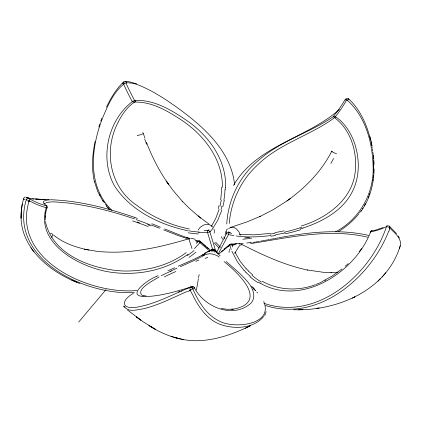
<?xml version="1.0" encoding="UTF-8"?>
<svg xmlns="http://www.w3.org/2000/svg" width="422" height="422" viewBox="0 0 422 422"><rect width="100%" height="100%" fill="white"/><g stroke="black" fill="none" stroke-linecap="round" stroke-linejoin="round"><path stroke-width="0.63" d="M216.528 250.969L216.502 252.567M225.111 234.574L225.765 231.398M226.551 229.399L226.598 233.498L216.528 252.525M88.921 250.056C74.177 247.186 101.085 252.456 102.177 251.77C111.271 252.456 120.412 252.256 129.485 251.417C149.726 249.486 169.528 244.512 188.977 238.741L189.225 239.844A10.93 0.295 71.5 0 0 189.779 241.732L191.947 248.474M225.58 187.437C226.598 160.808 209.708 137.076 188.877 122C173.152 111.007 155.132 99.624 135.23 100.373M228.735 233.034L228.571 234.421M228.75 231.53L228.729 232.749L231.752 233.329M207.487 232.232L212.582 249.302M45.186 215.837L45.254 220.02M374.108 168.937C373.86 184.034 369.825 199.358 360.799 211.633M260.079 283.093C301.646 307.174 355.424 272.137 370.674 231.783M45.344 217.298L45.829 212.213L47.211 207.218M373.686 172.456L373.692 160.787M263.956 303.318C316.88 321.733 370.832 274.384 386.515 226.508M226.762 223.908C228.128 199.258 239.875 175.362 259.182 159.811C280.736 140.737 311.726 131.944 333.981 116.15M21.348 210.768C17.497 246.258 49.738 272.512 79.953 283.542M229.209 223.46C231.05 201.901 240.514 180.959 256.376 166.083C278.32 143.765 309.859 135.905 334.562 117.696C350.635 129.712 357.186 151.181 355.329 170.599C353.108 199.226 326.892 218.127 301.377 225.97M373.449 175.578L373.233 177.646M372.821 180.721L372.974 179.698M229.257 250.452L229.088 252.361M22.266 203.968L21.227 211.891L21.111 218.216L21.49 208.943L22.266 203.968L23.785 198.071L25.304 196.979M45.423 213.284L45.629 212.013M228.566 234.463L218.622 253.242M198.013 280.973L196.43 290.067M198.108 280.419L198.398 278.752M198.593 277.644L199.147 274.485M221.292 199.981L219.962 206.284M95.082 141.481C92.397 154.558 91.331 168.236 94.359 181.349L94.401 181.502M224.277 200.334L222.805 206.806M214.165 233.144L214.339 230.686L213.954 229.088M212.641 251.317L213.237 249.924A1.641 0.902 -44.3 0 1 214.482 249.798M266.145 311.626L264.979 315.123M348.857 99.508L348.772 99.064M345.47 100.236L345.729 99.291M229.426 249.803L229.637 249.18M219.129 209.328L215.663 218.659L211.359 226.419M389.49 228.787L389.812 227.738A2.11 1.546 -41.8 0 0 388.467 225.918M98.864 126.895L99.782 124.021M221.893 209.929L217.752 220.316L212.53 228.845M370.542 232.306L370.643 232.016M399.307 248.663L400.32 245.593C386.895 290.325 337.299 311.204 293.759 309.737M47.064 206.849L47.127 205.999L46.441 205.467A2.01 1.219 -44.4 0 1 46.457 207.17M369.424 194.505L369.751 193.556M46.584 208.22L46.874 207.392M46.362 207.155C34.662 243.647 80.064 267.379 109.493 272.016C136.512 276.194 165.941 270.776 188.048 254.139M29.329 200.434C10.444 259.335 89.137 295.02 137.013 290.51M100.752 121.156L101.776 118.302M388.604 231.414C370.521 277.808 317.882 322.703 265.522 305.496M368.364 197.338L368.733 196.399M264.272 315.434L264.504 314.907M200.144 242.481L194.479 248.584M332.357 151.261A2.891 0.364 22.9 0 0 331.761 151.155C321.743 171.279 305.238 187.859 287.023 200.904L290.463 198.398M106.45 107.082L110.153 99.808L114.373 92.903L118.703 87.074L123.435 82.032M333.586 158.482L330.864 163.472M234.658 253.337L238.52 247.086A10.93 2.084 -61.4 0 1 240.012 245.346L241.463 244.322L241.933 245.113M365.415 203.705L364.455 205.461M189.858 287.53C189.462 290.536 192.949 294.477 193.909 297.452C199.543 308.35 207.408 319.053 219.055 323.98C233.345 329.529 253.279 329.023 263.724 316.463M198.108 230.064L200.207 227.294L203.051 225.374A10.93 9.337 -59 0 1 206.015 224.499C208.468 224.151 211.243 224.958 212.667 227.099M233.487 185.458C256.671 145.321 306.947 138.469 339.499 109.367M44.273 203.594C50.92 200.308 59.207 202.681 66.375 202.829C89.591 205.498 112.342 211.385 134.439 218.886M362.371 208.879L362.915 208.035M360.673 211.359L361.253 210.536M46.209 207.366L46.52 207.376A1.424 0.348 2.9 0 0 47.064 207.313M51.69 237.396L52.576 235.392A4.352 2.474 -43 0 0 52.059 233.767L50.44 233.471M359.201 251.707L361.57 248.532M359.475 212.968L360.082 212.166M143.374 133.579L142.214 134.122A4.352 0.29 -16.6 0 1 139.745 134.934L137.155 135.641M400.267 245.129C401.939 238.003 393.315 231.921 389.311 227.553C388.488 226.962 387.106 226.577 386.552 226.73M229.858 245.477L231.203 249.613M212.018 229.494L212.271 229.172M358.858 213.764C353.272 220.843 346.267 226.698 338.671 231.504M207.851 230.85L207.176 230.238M211.76 229.811L209.882 231.863L216.043 252.045M78.687 322.049L106.043 289.582M208.969 229.594L207.999 230.692L204.106 230.66M382.015 277.096L385.835 272.691M196.383 243.42L198.451 241.162M216.175 252.477L216.813 251.77M379.805 279.295L380.169 278.91L377.964 281.163M122.422 83.683L123.029 83.055M123.646 82.443L125.418 81.298L129.195 81.768L136.76 83.851M203.103 255.827L205.324 254.482L209.317 253.807A10.93 6.763 10.3 0 1 212.619 254.07L216.776 255.405L219.245 257.13M345.787 99.508L347.174 100.12L348.799 98.985M345.175 266.324L348.224 263.592M124.949 83.187C113.84 91.4 107.985 105.078 102.778 117.564C90.941 147.204 86.695 186.097 111.893 210.314M228.661 228.55L230.839 227.342L234.094 227.606A10.93 7.865 75.6 0 1 236.484 228.977L239.105 232.089L240.308 235.244M204.681 253.253L207.898 251.428M227.331 229.257L227.774 228.888M224.05 248.991L229.943 244.396M342.02 268.951L332.23 275.977L321.743 281.78M221.555 251.438L223.117 250.235M218.749 254.023L229.647 245.44M223.892 249.634L224.673 249.038M227.801 246.648L228.587 246.058M186.223 252.578C168.547 265.797 145.959 271.288 124.126 271.035C93.241 269.8 52.397 255.4 45.407 221.46M208.616 251.686L212.066 249.566M287.24 200.751L273.482 209.539L259.746 216.618L260.179 216.412L246.701 222.014L230.301 227.5M133.394 293.306C118.582 301.967 123.192 310.539 139.123 306.747C157.179 303.218 173.379 293.992 190.364 287.35M132.93 101.185C107.7 119.79 99.012 159.268 114.868 186.477C131.284 211.185 160.086 224.81 188.381 230.903M214.671 252.134L212.878 250.135L211.032 251.317M334.831 117.511L335.759 116.926M207.524 252.161L211.96 249.502M335.654 231.789C359.491 219.261 374.435 192.959 373.085 166.083C372.436 142.193 365.536 116.509 347.174 100.12M204.195 255.326L194.32 260.379L180.4 266.704M159.105 276.89C154.911 279.881 134.713 289.133 142.383 295.653M201.895 255.252L206.405 252.799M204.77 253.87L193.798 259.382L178.242 266.229M156.103 276.531C147.389 279.918 123.076 297.842 147.716 296.497C162.876 295.595 177.53 291.085 191.963 286.659M354.438 297.104L354.923 296.851L352.185 298.222M324.993 280.503L325.726 280.129M127.623 310.096L142.81 321.569L155.549 329.424L148.908 325.515C165.081 336.039 184.514 342.49 203.953 340.322C220.363 338.729 235.988 332.773 250.726 325.631M245.161 328.258L249.813 326.058M170.446 271.209L177.003 268.223M167.909 270.771L174.719 267.754M135.098 100.431L132.951 101.174M321.29 282.276L316.067 284.433M186.788 291.634C172.551 297.79 158.651 305.132 143.469 308.762C137.604 309.569 128.309 312.755 124.479 306.657M190.496 290.046L189.441 290.494M125.592 82.928C134.75 81.995 143.559 87.248 151.567 91.163C163.224 97.582 174.212 105.147 184.789 113.207C208.062 130.936 231.52 154.072 234.595 184.752M125.239 83.071L124.97 83.176M383.123 227.574L375.19 230.196L371.313 230.966M196.541 242.038L198.546 241.516M315.318 284.713C298.212 291.254 278.293 290.347 262.278 281.268M303.017 228.028C322.635 221.518 342.769 210.747 352.402 191.551C359.159 178.147 359.744 162.264 355.925 147.911C352.961 135.694 344.647 121.715 334.266 116.113M181.26 291.122L182.03 290.9M179.746 291.565L178.248 291.987M235.312 243.895L238.472 243.489M284.101 230.839L274.817 232.696M209.871 231.863L207.529 232.538L198.44 232.269M285.219 232.918L275.671 234.769M267.606 239.86L268.978 239.606M274.49 238.572L277.945 237.929M269.663 239.474L273.799 238.699M266.92 239.991L265.549 240.245M264.868 240.366L262.816 240.74M278.636 237.797L287.82 236.172M262.136 240.862L260.775 241.104M230.233 232.485L228.297 232.664M259.419 241.347L258.064 241.579M288.295 236.093L295.838 234.885M257.388 241.695L255.568 241.996M254.661 242.138L252.852 242.423M296.307 234.817C320.208 231.261 344.864 229.953 368.591 235.402M251.496 242.624L250.151 242.819M270.149 233.429L254.229 234.843L239.422 234.374M319.243 307.965L316.194 308.387L317.877 308.155M270.877 235.497C259.43 237.064 247.761 237.496 236.283 235.972M246.701 243.019L250.241 242.555M250.647 243.61C289.191 237.586 328.78 228.049 367.683 237.196M231.567 309.511C270.059 303.117 239.063 273.63 224.077 261.603M233.419 309.073L227.205 309.321L221.139 308.482M337.922 272.211L330.953 272.565L331.233 272.559L323.41 272.296L307.474 270.022L307.754 270.08C284.465 265.206 262.721 255.067 241.632 244.327M238.957 243.721L243.183 243.404M132.629 101.259L132.83 101.454A1.424 0.691 24.2 0 0 134.36 102.103C151.915 101.401 168.141 111.271 182.373 120.645C204.385 135.647 222.958 159.701 222.362 187.415M238.942 244.022L239.954 243.948M231.34 244.776L234.674 244.781M134.37 292.504C85.466 295.78 8.361 259.203 26.306 199.685C26.628 198.329 28.379 197.528 29.519 198.451M190.544 238.435L192.949 238.572L195.254 239.401M233.915 244.259L235.413 244.211M298.391 309.748L302.98 309.611M207.999 230.692L208.41 230.692M231.245 243.995L236.489 243.874M48.799 199.77L35.622 199.105L41.33 199.474M45.634 199.717L32.088 198.635M199.801 241.199L205.746 246.49M145.975 295.917L143.237 295.606M370.236 232.016L370.637 232.079M29.276 200.476L26.338 199.864M125.461 81.304L126.12 81.699L126.452 82.585M233.941 235.634L228.444 234.595M33.955 199.332L33.327 199.21M198.234 241.442L195.782 240.946M189.399 229.004C170.409 225.179 152.284 216.966 136.802 205.345C109.72 187.373 103.274 150.501 118.018 122.522C121.99 114.378 127.444 106.666 135.119 101.649C135.541 101.201 135.388 100.605 135.325 100.383M32.531 199.052L27.715 197.881M183.137 339.546L183.697 339.663L171.105 336.413M198.387 240.936L199.464 241.025M197.776 240.798L195.317 240.192M84.79 249.196C72.885 246.348 62.387 242.323 53.457 234.996M175.125 337.695L179.661 338.871M188.328 239L178.564 235.698L163.662 229.895M188.877 238.293L189.652 238.541M186.266 237.206L189.552 238.293M134.782 217.414C108.602 208.51 81.493 201.199 53.763 199.875C49.965 199.432 37.352 200.149 46.404 205.456M188.977 238.741L189.14 239.016M187.326 237.776L181.787 235.792M27.14 197.696L26.338 197.385M25.22 199.427L23.416 199.047L23.838 199.411M336.545 153.798L334.213 152.833A4.352 0.549 22.9 0 1 332.172 151.751L331.592 151.224M143.264 296.028L142.8 295.848M192.073 286.675L192.527 287.065M181.386 235.645L164.643 228.924M151.05 224.931L159.511 228.244M151.772 223.729L160.413 227.194M71.782 280.066L76.567 282.176M29.371 198.372L26.111 197.269M370.437 232.274L370.205 232.153M217.652 253.232L216.734 252.694M227.347 233.999L226.778 233.646M231.451 244.069A1.641 0.575 87.6 0 1 231.641 244.407L233.229 245.683M209.032 224.119L198.066 215.932L200.751 218.058L200.234 217.647M136.554 317.08L140.948 320.224L138.479 318.478M334.562 117.696L334.256 117.469M136.295 316.843L138.759 318.684M252.672 274.864L248.263 270.971M198.572 216.328L189.251 208.225L182.225 201.194M250.383 276.447L245.952 272.433M200.16 241.305L210.752 250.52M208.362 248.774L206.616 247.25M209.628 251.085L199.986 242.708M226.224 261.503C233.334 267.981 241.025 273.904 247.239 281.3C252.235 287.007 256.919 296.334 251.106 303.08C233.113 319.348 204.011 307.031 194.189 287.435M348.925 99.202L349.659 99.877A52.523 51.837 -39.4 0 1 351.763 101.992C361.564 112.563 367.235 126.289 370.643 140.13M389.459 226.245L396.596 233.693M253.358 288.659L254.039 289.313M220.136 255.806L214.503 249.993M246.211 268.888L240.139 261.26L234.991 252.24M212.878 250.135L212.619 249.866A1.614 0.575 59.9 0 0 212.187 249.497M182.536 201.516L173.136 190.522L166.273 181.043L168.684 184.541L168.536 184.319M243.9 270.291L237.354 261.693L231.884 251.217M254.055 288.986L252.91 287.709L255.526 290.642L251.544 286.111M256.745 292.024L257.557 292.942M109.462 209.212L107.921 207.397M106.423 206.063L109.736 209.934M123.873 83.582L123.788 83.477A2.11 1.055 39.1 0 1 124.084 81.768M107.03 206.289L105.331 204.048M142.72 132.497L143.116 133.02M30.869 247.751L33.934 251.945M168.684 184.541C159.49 171.501 152.142 157.211 146.471 142.309M103.738 201.753L104.519 202.903M123.704 305.987L124.543 307.443M102.979 200.587L103.485 201.363M123.81 306.319L124.021 306.646M103.11 201.516L97.83 191.857L94.359 181.349M398.199 235.919L399.407 237.945M209.797 231.551L209.945 231.847M99.624 194.589L100.241 195.813M192.464 288.231C198.224 301.113 205.889 314.575 219.097 320.984C232.585 328.949 273.999 325.547 263.708 301.498M211.797 249.761L211.95 250.077M214.518 250.009L215.114 251.306M232.643 246.986L231.747 244.765M144.308 136.332L144.878 137.968M146.55 144.35L144.73 138.98M143.38 133.605L144.118 135.784M371.065 141.085L372.056 145.722M369.93 136.601L371.102 141.222M371.144 142.298L371.376 143.38M371.597 144.466L371.814 145.553M372.014 146.645L372.204 147.732M372.389 148.818L372.721 150.997M372.869 152.089L373.138 154.267M373.259 155.354L373.549 158.619M373.465 155.027L374.098 164.322M345.354 99.196A80.818 50.529 -64.6 0 1 333.96 115.607M346.747 99.808A80.929 50.73 -65.3 0 1 335.585 116.393M275.798 235.46A164.96 158.192 0.1 0 1 270.982 236.193M300.591 229.742A156.071 132.835 -5.5 0 1 285.446 233.772M303.038 228.08A143.316 120.481 -5.9 0 1 300.285 228.972M274.933 233.324A159.722 154.172 2.9 0 1 270.249 234.068M301.915 227.205A149.314 128.246 -4.8 0 1 284.46 232.142M345.634 99.233A2.11 1.925 21.6 0 1 348.82 99.017M225.037 238.81A102.857 16.838 -70 0 1 223.876 236.811M222.668 239.2A105.336 19.57 -69.7 0 1 221.418 236.642M226.683 233.197A1.641 1.482 -0.5 0 1 228.313 232.601M334.187 117.527A1.424 1.139 16.7 0 1 333.844 116.103M132.471 101.908A80.818 25.805 69.4 0 1 123.572 83.978M135.082 101.269A80.929 25.71 68.9 0 1 125.983 83.113M221.909 206.205A164.96 100.457 48 0 1 221.07 209.354M224.979 189.357A156.071 104.355 28.8 0 1 223.892 200.197M225.543 187.426A143.316 96.358 27.3 0 1 225.48 189.499M219.002 205.619A159.722 95.066 49.4 0 1 218.243 208.684M221.413 187.157A149.314 98.917 29.9 0 1 220.632 199.738M199.21 232.068A102.857 94.428 60.3 0 1 189.23 230.892M198.451 233.957A105.336 97.63 60.8 0 1 188.201 232.791M208.405 230.628A1.614 1.393 39.7 0 1 209.876 231.514M207.455 232.227A1.641 0.564 -87.8 0 1 207.846 230.787M199.859 241.099A1.894 0.971 -49.1 0 1 200.228 242.471M46.045 207.64A80.818 60.8 -13.8 0 1 29.139 200.64M29.603 198.34A1.894 1.05 -51.2 0 1 29.508 200.202M45.903 205.72A80.929 60.441 -14 0 1 29.118 198.593M147.621 224.588A164.96 7.216 21.3 0 1 150.912 225.918M136.132 219.588A156.071 45.977 16.5 0 1 149.968 224.752M134.697 217.499A143.316 44.859 16.3 0 1 137.408 218.454M137.229 221.988A159.722 2.754 21.3 0 1 139.55 222.906M132.482 220.864A149.314 41.604 16.5 0 1 148.206 226.54M193.999 250.573A102.857 71.861 -86.7 0 1 187.152 255.69M195.913 252.14A105.336 73.164 -88.5 0 1 189.035 257.341M27.894 201.109A51.927 2.495 31 0 1 29.376 201.816M198.435 241.11A1.614 0.955 -75.7 0 1 199.495 240.93M198.525 241.458A1.641 0.913 43.8 0 1 199.917 242.486M212.002 249.471A1.894 1.825 -24.1 0 1 214.392 249.687M194.162 288.542A80.818 6.087 -80.7 0 1 192.717 287.862M190.322 287.224A1.894 1.841 -13.5 0 1 192.58 288.173M191.398 287.888A80.929 5.47 -80.5 0 1 190.892 287.772M190.369 286.311A80.929 5.47 -80.5 0 1 190.327 286.053M191.936 286.585A2.01 1.899 -2.4 0 1 194.284 287.324M195.787 261.36A164.96 7.332 -21.4 0 1 198.831 260.079M161.172 275.708A156.071 38.376 -11.3 0 1 171.295 271.014M156.309 276.537A143.316 37.157 -10.5 0 1 158.055 275.629M205.097 258.438A159.722 4.811 -22.7 0 1 207.782 257.272M164.38 276.901A149.314 35.511 -12.2 0 1 175.842 271.51M192.622 288.706A2.11 0.438 -26.1 0 1 190.533 290.009M219.06 248.025A102.857 19.67 53.2 0 1 214.212 242.872M220.653 247.318A105.336 20.019 51.9 0 1 215.616 242.181M187.368 291.665A52.523 7.68 -20.6 0 1 189.947 290.563M193.577 287.229A1.424 0.586 -21.1 0 1 194.12 287.245M217.615 253.77A1.836 1.255 52.9 0 1 218.163 253.696M229.547 245.393A1.894 1.292 52.8 0 1 230.655 244.138M386.404 226.44A1.894 1.213 53.1 0 1 387.844 225.802M386.425 226.635A80.929 63.237 45.8 0 1 370.569 231.863M370.643 231.768A2.01 1.261 44.7 0 1 371.998 230.918M246.015 272.369A164.96 100.642 -48 0 1 244.027 270.164M257.879 282.603A156.071 92.059 -28.9 0 1 249.977 276.742M260.042 283.125A143.316 83.894 -27.5 0 1 258.401 282.17M248.347 270.882A159.722 98.395 -49.9 0 1 246.358 268.735M261.403 282.038A149.314 89.063 -29.9 0 1 252.066 275.318M251.623 238.208A102.857 53.678 -15.5 0 1 242.872 239.227M249.613 237.269A105.336 53.146 -16.3 0 1 244.744 237.924M389.743 228.713A52.523 25.921 -57 0 1 388.857 231.362M229.79 245.446A1.614 1.076 -22.3 0 1 231.351 244.734M370.516 232A1.424 1.071 -22.4 0 1 370.611 231.805M370.949 231.42A1.424 1.071 -22.4 0 1 371.545 231.098"/></g></svg>
